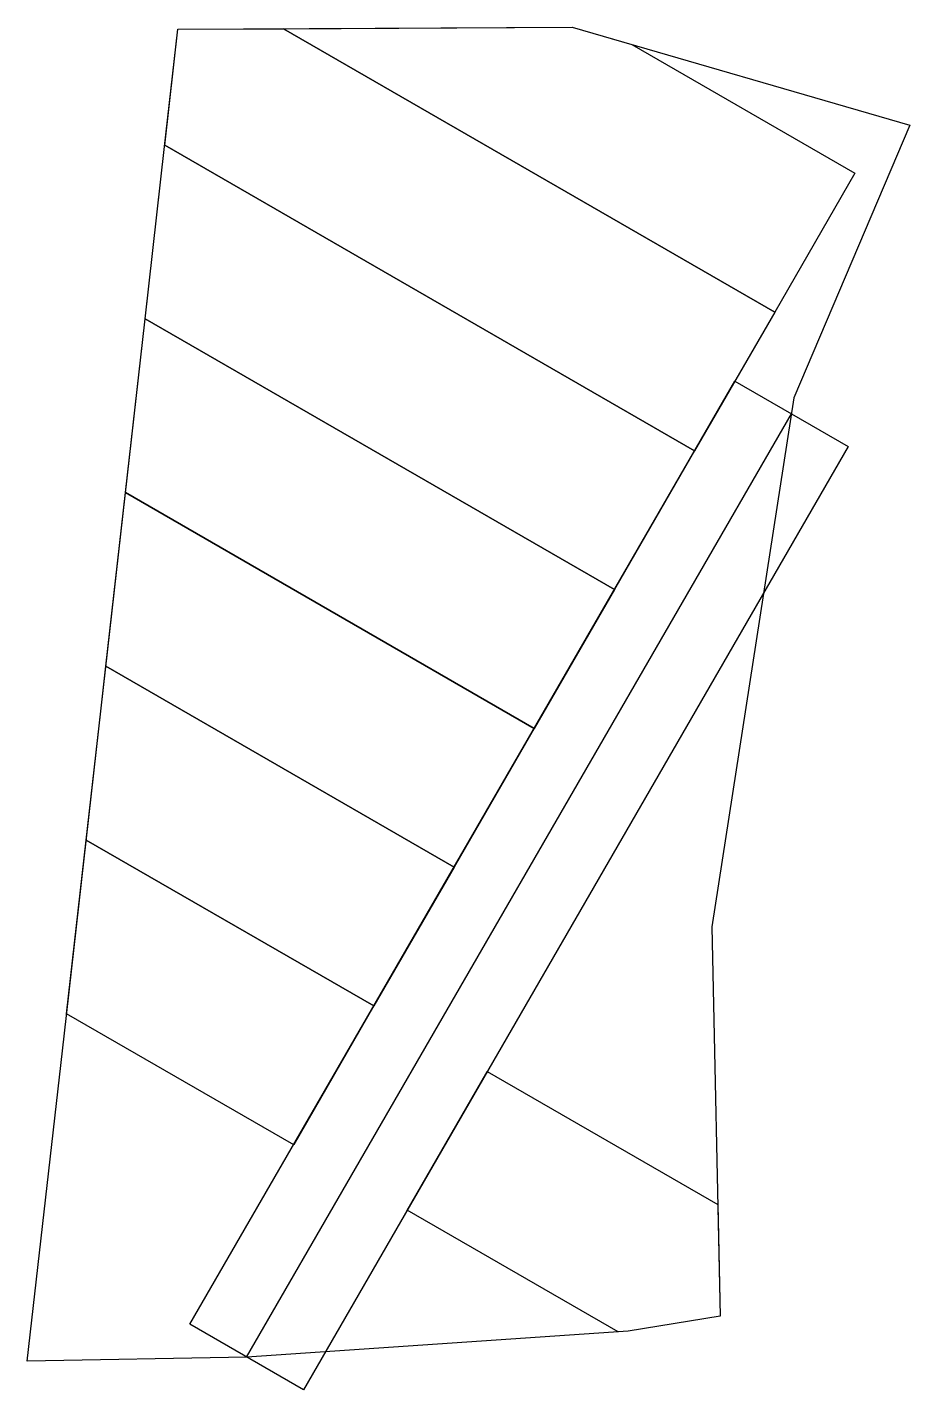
# Model space of a CAD drawing. Header units: feet. Extents: x 0 to 330, y -11 to 499.
import ezdxf

# ---------------------------------------------------------------- set-up
doc = ezdxf.new("R2010")
doc.units = ezdxf.units.FT
for name, color, linetype in [('CENTERLINE', 2, 'Continuous'), ('LOTS', 3, 'Continuous'), ('PARCEL', 5, 'Continuous'), ('ROADS', 1, 'Continuous')]:
    doc.layers.add(name, color=color, linetype=linetype)

msp = doc.modelspace()

# ---------------------------------------------------------------- linework, layer by layer
at = {"layer": 'CENTERLINE'}
msp.add_lwpolyline([(82.1, 1.53), (285.97, 354.64)], dxfattribs=at)
at = {"layer": 'LOTS'}
for points in [[(249.69, 340.81), (51.47, 455.26), (56.38, 498.67), (95.93, 498.87), (279.69, 392.77), (249.69, 340.81)], [(226.24, 492.92), (309.69, 444.74), (279.69, 392.77), (95.93, 498.87), (203.87, 499.41), (226.24, 492.92)], [(219.69, 288.85), (44.12, 390.22), (51.41, 454.73), (51.47, 455.26), (249.69, 340.81), (219.69, 288.85)], [(189.69, 236.89), (36.76, 325.18), (43.99, 389.12), (44.12, 390.22), (219.69, 288.85), (189.69, 236.89)], [(159.69, 184.93), (29.41, 260.15), (36.76, 325.18), (189.69, 236.89), (159.69, 184.93)], [(129.69, 132.97), (22.06, 195.11), (27.64, 244.52), (29.41, 260.15), (159.69, 184.93), (129.69, 132.97)], [(99.69, 81.01), (14.71, 130.07), (22.06, 195.11), (129.69, 132.97), (99.69, 81.01)], [(224.81, 11.18), (221.08, 10.92), (142.13, 56.51), (172.13, 108.47), (258.41, 58.66), (259.32, 16.8), (224.81, 11.18)]]:
    msp.add_lwpolyline(points, close=True, dxfattribs=at)
at = {"layer": 'PARCEL'}
msp.add_lwpolyline([(51.41, 454.73), (56.38, 498.67), (203.87, 499.41), (330.22, 462.75), (286.89, 360.6), (256.15, 162.64), (259.32, 16.8), (224.81, 11.18), (82.15, 1.53), (0, 0), (13.75, 121.61), (27.64, 244.52), (43.99, 389.12), (51.41, 454.73)], close=True, dxfattribs=at)
at = {"layer": 'ROADS'}
msp.add_lwpolyline([(264.75, 366.89), (307.19, 342.39), (103.32, -10.72), (60.88, 13.78), (264.75, 366.89)], close=True, dxfattribs=at)

doc.saveas('drawing.dxf')
